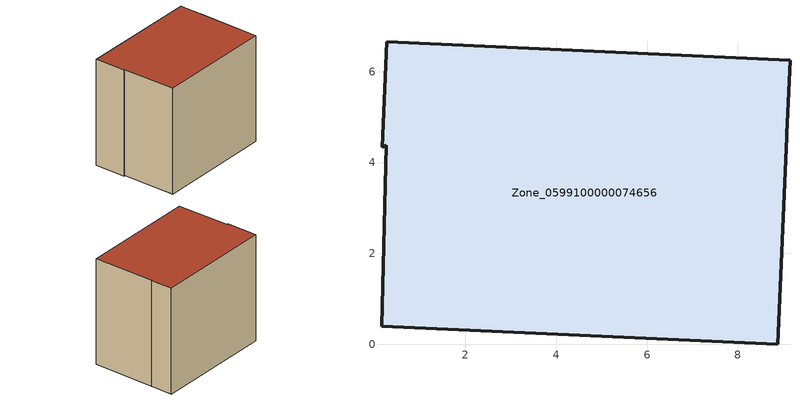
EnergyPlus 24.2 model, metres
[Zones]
Zone_0599100000074656
 floor ground (C_G): 0.17,4.34 0.27,6.66 9.15,6.25 9.08,4.64 9.07,4.57 8.88,0 0.15,0.39 0.26,4.38 z1.07
 wall outside (C_F): 0.27,6.66 0.17,4.34 0.26,4.38 0.15,0.39 8.88,0 9.07,4.57 9.08,4.64 9.15,6.25 0.27,6.66 z1.07:9.04
 roof outside (C_R): 8.88,0 9.07,4.57 9.08,4.64 9.15,6.25 0.27,6.66 0.17,4.34 0.26,4.38 0.15,0.39 z9.04
[BUILDING]
Pand.0599100000074656: North Axis=0; Terrain=City; Loads Convergence Tolerance Value=0.04; Temperature Convergence Tolerance Value=0.4; Solar Distribution=FullExterior; Maximum Number of Warmup Days=25; Minimum Number of Warmup Days=1
[Site:Location]
Rotterdam.The.Hague.AP_ZH_NLD Design_Conditions: Latitude=51.96; Longitude=4.45; Time Zone=1; Elevation=-4.5
[SITE:GROUNDTEMPERATURE:BUILDINGSURFACE]
18, 18, 18, 18, 18, 18, 18, 18, 18, 18, 18, 18
[MATERIAL] Thermal Absorptance=0.9; Solar Absorptance=0.7; Visible Absorptance=0.7
Name | Roughness | Thickness | Conductivity | Density | Specific Heat
G.TI.1965-1974 | MediumSmooth | 0.15 | 0.882353 | 540 | 1210
F.TI.1965-1974 | Rough | 0.3 | 0.697674 | 1920 | 840
R.TI.1965-1974 | MediumRough | 0.2 | 0.232558 | 1500 | 1000
[CONSTRUCTION]
C_G: G.TI.1965-1974
C_F: F.TI.1965-1974
C_R: R.TI.1965-1974
[ZONE]
Zone_0599100000074656: Type=1; Multiplier=1; Ceiling Height=Autocalculate; Volume=Autocalculate; Floor Area=autocalculate; Part of Total Floor Area=Yes
[ZONEINFILTRATION:DESIGNFLOWRATE]
Infil_Zone_0599100000074656: Zone or ZoneList or Space or SpaceList=Zone_0599100000074656; Schedule=AlwaysOn; Design Flow Rate Calculation Method=Flow/Area; Flow Rate per Floor Area=0.003; Constant Term Coefficient=1; Temperature Term Coefficient=0; Velocity Term Coefficient=0; Velocity Squared Term Coefficient=0
[HVACTEMPLATE:ZONE:IDEALLOADSAIRSYSTEM]
Zone_0599100000074656: Maximum Heating Supply Air Temperature=50; Minimum Cooling Supply Air Temperature=13; Maximum Heating Supply Air Humidity Ratio=0.0156; Minimum Cooling Supply Air Humidity Ratio=0.0077; Heating Limit=NoLimit; Cooling Limit=NoLimit; Dehumidification Control Type=ConstantSensibleHeatRatio; Cooling Sensible Heat Ratio=0.7; Dehumidification Setpoint=60; Humidification Control Type=None; Humidification Setpoint=30; Outdoor Air Method=None; Outdoor Air Flow Rate per Person=0.00944; Outdoor Air Flow Rate per Zone Floor Area=0; Outdoor Air Flow Rate per Zone=0; Demand Controlled Ventilation Type=None; Outdoor Air Economizer Type=NoEconomizer; Heat Recovery Type=None; Sensible Heat Recovery Effectiveness=0.7; Latent Heat Recovery Effectiveness=0.65
[ZONECONTROL:THERMOSTAT]
ThermostatControl_Zone_0599100000074656: Zone or ZoneList=Zone_0599100000074656; Control Type Schedule=DualSetpointControlType; Control 1=Thermostat_Zone_0599100000074656; Temperature Difference Between Cutout And Setpoint=0
[THERMOSTATSETPOINT:DUALSETPOINT]
Thermostat_Zone_0599100000074656: Heating Setpoint Temperature Schedule=HeatingSetpoint_Zone_0599100000074656; Cooling Setpoint Temperature Schedule=CoolingSetpoint_Zone_0599100000074656
[SCHEDULE:COMPACT]
HeatingSetpoint_Zone_0599100000074656: Through: 12/31, For: AllDays, Until: 24:00, 21
CoolingSetpoint_Zone_0599100000074656: Through: 12/31, For: AllDays, Until: 24:00, 24
DualSetpointControlType: Through: 12/31, For: AllDays, Until: 24:00, 4
AlwaysOn: Through: 12/31, For: AllDays, Until: 24:00, 1
